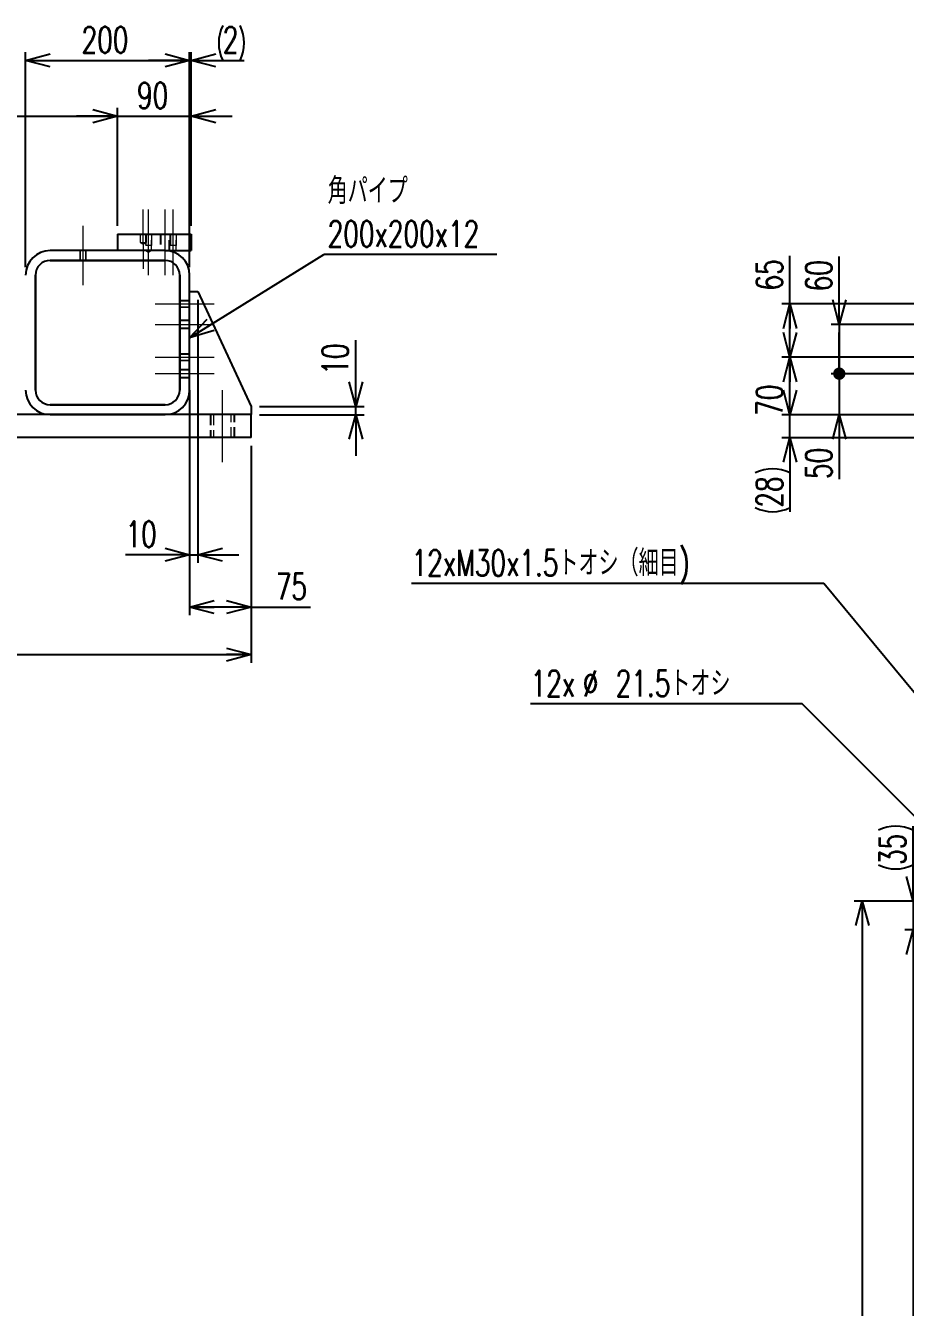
# Model space of a CAD drawing. Header units: millimetres. Extents: x 30 to 8380, y 30 to 5898.
# Drawn here: x 1741 to 2814, y 1661 to 3223 of the extents above; entities that cross this region are included whole.
import ezdxf

# ---------------------------------------------------------------- set-up
doc = ezdxf.new("R2010")
doc.units = ezdxf.units.MM
doc.header["$LTSCALE"] = 10
doc.linetypes.add('CENTERX2', pattern=[20.32, 12.7, -2.54, 2.54, -2.54])
doc.linetypes.add('HIDDEN', pattern=[1.905, 1.27, -0.635])
doc.layers.add('FORMAT', color=7, linetype='Continuous')
doc.styles.add('SLDTEXTSTYLE0', font='TXT', dxfattribs={"width": 0.7, "bigfont": 'bigfont'})
doc.styles.get("Standard").update_dxf_attribs({"font": 'txt', "bigfont": 'bigfont'})
doc.dimstyles.new('SLDDIMSTYLE1', dxfattribs={"dimtxt": 36.380208, "dimasz": 30, "dimexe": 0, "dimexo": 0.0625, "dimgap": 9.095052, "dimtad": 3, "dimrnd": 1e-09, "dimzin": 12, "dimdsep": 46, "dimtxsty": 'SLDTEXTSTYLE0', "dimblk1": 'OPEN30', "dimblk2": 'OPEN30', "dimsah": 1, "dimcen": 0.09, "dimadec": 0, "dimazin": 3, "dimtfac": 1, "dimtdec": 3, "dimtofl": 0, "dimtmove": 0, "dimatfit": 3, "dimldrblk": 'OPEN30', "dimfxl": 1, "dimfrac": 2, "dimtolj": 1, "dimtzin": 12, "dimarcsym": 0})
doc.dimstyles.new('SLDDIMSTYLE2', dxfattribs={"dimtxt": 36.380208, "dimasz": 30, "dimexe": 0, "dimexo": 0.0625, "dimgap": 9.095052, "dimtad": 3, "dimrnd": 1e-09, "dimzin": 12, "dimdsep": 46, "dimtxsty": 'SLDTEXTSTYLE0', "dimblk1": 'OPEN30', "dimblk2": 'OPEN30', "dimsah": 1, "dimcen": 0.09, "dimadec": 0, "dimazin": 3, "dimtfac": 1, "dimtdec": 3, "dimtmove": 0, "dimatfit": 0, "dimldrblk": 'OPEN30', "dimfxl": 1, "dimfrac": 2, "dimtolj": 1, "dimtzin": 12, "dimarcsym": 0})
doc.dimstyles.new('SLDDIMSTYLE3', dxfattribs={"dimtxt": 36.380208, "dimasz": 30, "dimexe": 0, "dimexo": 0.0625, "dimgap": 9.095052, "dimtad": 3, "dimrnd": 1e-09, "dimzin": 12, "dimdsep": 46, "dimtxsty": 'SLDTEXTSTYLE0', "dimblk1": 'OPEN30', "dimblk2": 'DOT', "dimsah": 1, "dimcen": 0.09, "dimadec": 0, "dimazin": 3, "dimtfac": 1, "dimtdec": 3, "dimtmove": 0, "dimatfit": 0, "dimldrblk": 'OPEN30', "dimfxl": 1, "dimfrac": 2, "dimtolj": 1, "dimtzin": 12, "dimarcsym": 0})
doc.dimstyles.new('SLDDIMSTYLE4', dxfattribs={"dimtxt": 36.380208, "dimasz": 15, "dimexe": 0, "dimexo": 0.0625, "dimgap": 9.095052, "dimtad": 3, "dimrnd": 1e-09, "dimzin": 12, "dimdsep": 46, "dimtxsty": 'SLDTEXTSTYLE0', "dimblk1": 'DOT', "dimblk2": 'OPEN30', "dimsah": 1, "dimcen": 0.09, "dimadec": 0, "dimazin": 3, "dimtfac": 1, "dimtdec": 3, "dimtmove": 0, "dimatfit": 0, "dimldrblk": 'DOT', "dimfxl": 1, "dimfrac": 2, "dimtolj": 1, "dimtzin": 12, "dimarcsym": 0})
doc.dimstyles.new('SLDDIMSTYLE8', dxfattribs={"dimtxt": 36.380208, "dimasz": 30, "dimexe": 0, "dimexo": 0.0625, "dimgap": 9.095052, "dimtad": 0, "dimtih": 1, "dimtoh": 1, "dimdec": 1, "dimrnd": 1e-09, "dimzin": 12, "dimdsep": 46, "dimtxsty": 'SLDTEXTSTYLE0', "dimblk1": 'OPEN30', "dimblk2": 'OPEN30', "dimsah": 1, "dimcen": 0, "dimadec": 0, "dimazin": 3, "dimtfac": 1, "dimtdec": 3, "dimtofl": 0, "dimtmove": 0, "dimatfit": 3, "dimldrblk": 'OPEN30', "dimfxl": 1, "dimfrac": 2, "dimtolj": 1, "dimtzin": 12, "dimarcsym": 0})
doc.dimstyles.new('SLDDIMSTYLE9', dxfattribs={"dimtxt": 0.18, "dimasz": 30, "dimexe": 0, "dimexo": 0.0625, "dimgap": 0, "dimtad": 0, "dimtih": 1, "dimtoh": 1, "dimdec": 0, "dimrnd": 1e-09, "dimzin": 0, "dimdsep": 46, "dimtxsty": 'Standard', "dimblk1": 'OPEN30', "dimblk2": 'OPEN30', "dimsah": 1, "dimcen": 0.09, "dimadec": 0, "dimazin": 0, "dimtfac": 30, "dimtdec": 0, "dimtofl": 0, "dimtmove": 0, "dimatfit": 3, "dimldrblk": 'OPEN30', "dimfxl": 1, "dimfrac": 2, "dimtolj": 1, "dimtzin": 0, "dimarcsym": 0})

# ---------------------------------------------------------------- blocks, each defined once
blk = doc.blocks.new('_Open30')
at = {"color": 0, "linetype": 'ByBlock', "lineweight": -2}
for p, q in [((-1, 0.267949), (0, 0)), ((0, 0), (-1, -0.267949)), ((0, 0), (-1, 0))]:
    blk.add_line(p, q, dxfattribs=at)
blk = doc.blocks.new('_D_10')
at = {"layer": 'FORMAT', "transparency": 16777216}
for p, q in [((4623.2, 2818.4), (2663.4, 2818.4)), ((2673.4, 2748.4), (2673.4, 2818.4)), ((2923.6, 2748.4), (2663.4, 2748.4))]:
    blk.add_line(p, q, dxfattribs=at)
at = {"layer": 'FORMAT', "transparency": 16777216, "xscale": 30, "yscale": 30}
for p, rotation in [((2673.4, 2818.4, -530), 90), ((2673.4, 2748.4, -530), 270)]:
    blk.add_blockref('_Open30', p, dxfattribs=dict(at, rotation=rotation))
at = {"layer": 'FORMAT', "transparency": 16777216, "insert": (2632.5, 2747), "char_height": 31.75, "attachment_point": 1, "rotation": 90, "style": 'SLDTEXTSTYLE0'}
blk.add_mtext('70', dxfattribs=at)
blk = doc.blocks.new('_D_11')
at = {"layer": 'FORMAT', "transparency": 16777216}
for p, q in [((2673.4, 2883.4), (2673.4, 2942.1)), ((4623.2, 2883.4), (2663.4, 2883.4)), ((2673.4, 2818.4), (2673.4, 2883.4)), ((4623.2, 2818.4), (2663.4, 2818.4))]:
    blk.add_line(p, q, dxfattribs=at)
at = {"layer": 'FORMAT', "transparency": 16777216, "xscale": 30, "yscale": 30}
for p, rotation in [((2673.4, 2883.4, -530), 90), ((2673.4, 2818.4, -530), 270)]:
    blk.add_blockref('_Open30', p, dxfattribs=dict(at, rotation=rotation))
at = {"layer": 'FORMAT', "transparency": 16777216, "insert": (2632.5, 2899.7), "char_height": 31.75, "attachment_point": 1, "rotation": 90, "style": 'SLDTEXTSTYLE0'}
blk.add_mtext('65', dxfattribs=at)
blk = doc.blocks.new('_D_13')
at = {"layer": 'FORMAT', "transparency": 16777216}
for p, q in [((2673.4, 2748.4), (2673.4, 2798.4)), ((2923.6, 2748.4), (2663.4, 2748.4)), ((2673.4, 2720.4), (2673.4, 2748.4)), ((2923.6, 2720.4), (2663.4, 2720.4)), ((2673.4, 2720.4), (2673.4, 2630.1))]:
    blk.add_line(p, q, dxfattribs=at)
for centre, start, end in [((2652.3, 2635.1), 63.4349, 116.5651), ((2652.3, 2677.5), 243.4349, 296.5651)]:
    blk.add_arc(centre, 47.3, start, end, dxfattribs=at)
at = {"layer": 'FORMAT', "transparency": 16777216, "xscale": 30, "yscale": 30}
for p, rotation in [((2673.4, 2748.4, -530), 270), ((2673.4, 2720.4, -530), 90)]:
    blk.add_blockref('_Open30', p, dxfattribs=dict(at, rotation=rotation))
at = {"layer": 'FORMAT', "transparency": 16777216, "insert": (2632.5, 2635.1), "char_height": 31.75, "attachment_point": 1, "rotation": 90, "style": 'SLDTEXTSTYLE0'}
blk.add_mtext('28', dxfattribs=at)
blk = doc.blocks.new('_Dot')
at = {"color": 0, "linetype": 'ByBlock', "lineweight": -2}
blk.add_line((-0.5, 0), (-1, 0), dxfattribs=at)
at = {"color": 0, "linetype": 'ByBlock', "const_width": 0.5}
blk.add_lwpolyline([(-0.25, 0, 1), (0.25, 0, 1)], format="xyb", close=True, dxfattribs=at)
blk = doc.blocks.new('_D_16')
at = {"layer": 'FORMAT', "transparency": 16777216}
for p, q in [((2733.5, 2858.4), (2733.5, 2941)), ((3227.3, 2858.4), (2723.5, 2858.4)), ((2733.5, 2858.4), (2733.5, 2798.4)), ((3227.3, 2798.4), (2723.5, 2798.4)), ((2733.5, 2798.4), (2733.5, 2748.4))]:
    blk.add_line(p, q, dxfattribs=at)
for name, p, xscale, yscale, rotation in [('_Open30', (2733.5, 2858.4, -530), 30, 30, 270), ('_Dot', (2733.5, 2798.4, -530), 15, 15, 90)]:
    blk.add_blockref(name, p, dxfattribs=dict(at, xscale=xscale, yscale=yscale, rotation=rotation))
at = {"layer": 'FORMAT', "transparency": 16777216, "insert": (2692.6, 2898.6), "char_height": 31.75, "attachment_point": 1, "rotation": 90, "style": 'SLDTEXTSTYLE0'}
blk.add_mtext('60', dxfattribs=at)
blk = doc.blocks.new('_D_17')
at = {"layer": 'FORMAT', "transparency": 16777216}
for p, q in [((2733.5, 2798.4), (2733.5, 2848.4)), ((3227.3, 2798.4), (2723.5, 2798.4)), ((2733.5, 2798.4), (2733.5, 2748.4)), ((2923.6, 2748.4), (2723.5, 2748.4)), ((2733.5, 2748.4), (2733.5, 2670))]:
    blk.add_line(p, q, dxfattribs=at)
for name, p, xscale, yscale, rotation in [('_Dot', (2733.5, 2798.4, -530), 15, 15, 270), ('_Open30', (2733.5, 2748.4, -530), 30, 30, 90)]:
    blk.add_blockref(name, p, dxfattribs=dict(at, xscale=xscale, yscale=yscale, rotation=rotation))
at = {"layer": 'FORMAT', "transparency": 16777216, "insert": (2692.6, 2670), "char_height": 31.75, "attachment_point": 1, "rotation": 90, "style": 'SLDTEXTSTYLE0'}
blk.add_mtext('50', dxfattribs=at)
blk = doc.blocks.new('_D_101')
at = {"layer": 'FORMAT', "transparency": 16777216}
for p, q in [((3053.6, 2120.7), (2813.6, 2120.7)), ((2823.6, 2120.7), (2823.6, 980.7)), ((3053.6, 980.7), (2813.6, 980.7))]:
    blk.add_line(p, q, dxfattribs=at)
at = {"layer": 'FORMAT', "transparency": 16777216, "xscale": 30, "yscale": 30}
for p, rotation in [((2823.6, 2120.7, -104), 90), ((2823.6, 980.7, -104), 270)]:
    blk.add_blockref('_Open30', p, dxfattribs=dict(at, rotation=rotation))
at = {"layer": 'FORMAT', "transparency": 16777216, "insert": (2782.6, 1508.4), "char_height": 31.75, "attachment_point": 1, "rotation": 90, "style": 'SLDTEXTSTYLE0'}
blk.add_mtext('1140', dxfattribs=at)
blk = doc.blocks.new('_D_102')
at = {"layer": 'FORMAT', "transparency": 16777216}
for p, q in [((2823.6, 2155.7), (2823.6, 2247.1)), ((2923.6, 2155.7), (2813.6, 2155.7)), ((2823.6, 2155.7), (2823.6, 2120.7)), ((3037.3, 2120.7), (2813.6, 2120.7)), ((2823.6, 2120.7), (2823.6, 2070.7))]:
    blk.add_line(p, q, dxfattribs=at)
for centre, start, end in [((2802.4, 2199.7), 63.4349, 116.5651), ((2802.4, 2242.1), 243.4349, 296.5651)]:
    blk.add_arc(centre, 47.3, start, end, dxfattribs=at)
at = {"layer": 'FORMAT', "transparency": 16777216, "xscale": 30, "yscale": 30}
for p, rotation in [((2823.6, 2155.7, -104), 270), ((2823.6, 2120.7, -104), 90)]:
    blk.add_blockref('_Open30', p, dxfattribs=dict(at, rotation=rotation))
at = {"layer": 'FORMAT', "transparency": 16777216, "insert": (2782.6, 2199.7), "char_height": 31.75, "attachment_point": 1, "rotation": 90, "style": 'SLDTEXTSTYLE0'}
blk.add_mtext('35', dxfattribs=at)
blk = doc.blocks.new('_D_103')
at = {"layer": 'FORMAT', "transparency": 16777216}
for p, q in [((2923.6, 2155.7), (2751.6, 2155.7)), ((2761.6, 2155.7), (2761.6, 945.7)), ((2923.6, 945.7), (2751.6, 945.7))]:
    blk.add_line(p, q, dxfattribs=at)
at = {"layer": 'FORMAT', "transparency": 16777216, "xscale": 30, "yscale": 30}
for p, rotation in [((2761.6, 2155.7, -104), 90), ((2761.6, 945.7, -104), 270)]:
    blk.add_blockref('_Open30', p, dxfattribs=dict(at, rotation=rotation))
at = {"layer": 'FORMAT', "transparency": 16777216, "insert": (2720.6, 1508.4), "char_height": 31.75, "attachment_point": 1, "rotation": 90, "style": 'SLDTEXTSTYLE0'}
blk.add_mtext('1210', dxfattribs=at)
blk = doc.blocks.new('_D_104')
at = {"layer": 'FORMAT', "transparency": 16777216}
for p, q in [((2688.4, 2395.9), (2357.2, 2395.9)), ((2956, 2128.3), (2688.4, 2395.9))]:
    blk.add_line(p, q, dxfattribs=at)
at = {"layer": 'FORMAT', "transparency": 16777216, "xscale": 30, "yscale": 30, "rotation": 315}
blk.add_blockref('_Open30', (2956, 2128.3, -104), dxfattribs=at)
at = {"layer": 'FORMAT', "transparency": 16777216, "char_height": 31.75, "attachment_point": 1, "style": 'SLDTEXTSTYLE0'}
for s, insert in [('21.5トオシ', (2460.9, 2436.8)), ('12x', (2357.2, 2436.8)), ('%%c', (2420.7, 2436.8))]:
    blk.add_mtext(s, dxfattribs=dict(at, insert=insert))
blk = doc.blocks.new('SW_RADIAL_DIMENSION_0')
at = {"layer": 'FORMAT', "color": 0}
for p, q in [((502.7, 0), (0, 0)), ((842.5, -411), (502.7, 0))]:
    blk.add_line(p, q, dxfattribs=at)
at = {"layer": 'FORMAT', "color": 0, "xscale": 30, "yscale": 30, "rotation": 309.5790959204}
blk.add_blockref('_Open30', (842.5, -411, -104), dxfattribs=at)
at = {"layer": 'FORMAT', "color": 0, "insert": (0, 40.9), "char_height": 31.75, "attachment_point": 1, "style": 'SLDTEXTSTYLE0'}
blk.add_mtext('12xM30x1.5トオシ（細目)', dxfattribs=at)
blk = doc.blocks.new('_D_111')
at = {"layer": 'FORMAT', "transparency": 16777216}
for p, q in [((806.4, 2710.4), (806.4, 2446)), ((2016.4, 2710.4), (2016.4, 2446)), ((806.4, 2456), (2016.4, 2456))]:
    blk.add_line(p, q, dxfattribs=at)
at = {"layer": 'FORMAT', "transparency": 16777216, "xscale": 30, "yscale": 30, "rotation": 180}
blk.add_blockref('_Open30', (806.4, 2456, -2290), dxfattribs=at)
at = {"layer": 'FORMAT', "transparency": 16777216, "xscale": 30, "yscale": 30}
blk.add_blockref('_Open30', (2016.4, 2456, -2290), dxfattribs=at)
at = {"layer": 'FORMAT', "transparency": 16777216, "insert": (1369.1, 2497), "char_height": 31.75, "attachment_point": 1, "style": 'SLDTEXTSTYLE0'}
blk.add_mtext('1210', dxfattribs=at)
blk = doc.blocks.new('_D_124')
at = {"layer": 'FORMAT', "transparency": 16777216}
for p, q in [((1741.4, 2928.4), (1741.4, 3190.2)), ((1941.4, 2928.4), (1941.4, 3190.2)), ((1741.4, 3180.2), (1941.4, 3180.2))]:
    blk.add_line(p, q, dxfattribs=at)
at = {"layer": 'FORMAT', "transparency": 16777216, "xscale": 30, "yscale": 30, "rotation": 180}
blk.add_blockref('_Open30', (1741.4, 3180.2, -2290), dxfattribs=at)
at = {"layer": 'FORMAT', "transparency": 16777216, "xscale": 30, "yscale": 30}
blk.add_blockref('_Open30', (1941.4, 3180.2, -2290), dxfattribs=at)
at = {"layer": 'FORMAT', "transparency": 16777216, "insert": (1809.6, 3221.1), "char_height": 31.75, "attachment_point": 1, "style": 'SLDTEXTSTYLE0'}
blk.add_mtext('200', dxfattribs=at)
blk = doc.blocks.new('_D_125')
at = {"layer": 'FORMAT', "transparency": 16777216}
for p, q in [((1853.4, 3112.3), (1803.4, 3112.3)), ((1853.4, 2978.4), (1853.4, 3122.3)), ((1853.4, 3112.3), (1943.4, 3112.3)), ((1943.4, 2978.4), (1943.4, 3122.3)), ((1943.4, 3112.3), (1993.4, 3112.3))]:
    blk.add_line(p, q, dxfattribs=at)
at = {"layer": 'FORMAT', "transparency": 16777216, "xscale": 30, "yscale": 30}
blk.add_blockref('_Open30', (1853.4, 3112.3, -2290), dxfattribs=at)
at = {"layer": 'FORMAT', "transparency": 16777216, "xscale": 30, "yscale": 30, "rotation": 180}
blk.add_blockref('_Open30', (1943.4, 3112.3, -2290), dxfattribs=at)
at = {"layer": 'FORMAT', "transparency": 16777216, "insert": (1877.2, 3153.3), "char_height": 31.75, "attachment_point": 1, "style": 'SLDTEXTSTYLE0'}
blk.add_mtext('90', dxfattribs=at)
blk = doc.blocks.new('_D_126')
at = {"layer": 'FORMAT', "transparency": 16777216}
for p, q in [((1941.4, 2928.4), (1941.4, 3190.2)), ((1943.4, 2978.4), (1943.4, 3190.2)), ((1941.4, 3180.2), (1891.4, 3180.2)), ((1941.4, 3180.2), (1943.4, 3180.2)), ((1943.4, 3180.2), (2007.9, 3180.2))]:
    blk.add_line(p, q, dxfattribs=at)
for centre, start, end in [((2024.1, 3201.4), 153.4349, 206.5651), ((1960.6, 3201.4), 333.4349, 26.5651)]:
    blk.add_arc(centre, 47.3, start, end, dxfattribs=at)
at = {"layer": 'FORMAT', "transparency": 16777216, "xscale": 30, "yscale": 30}
blk.add_blockref('_Open30', (1941.4, 3180.2, -2290), dxfattribs=at)
at = {"layer": 'FORMAT', "transparency": 16777216, "xscale": 30, "yscale": 30, "rotation": 180}
blk.add_blockref('_Open30', (1943.4, 3180.2, -2290), dxfattribs=at)
at = {"layer": 'FORMAT', "transparency": 16777216, "insert": (1981.8, 3221.1), "char_height": 31.8, "attachment_point": 1, "style": 'SLDTEXTSTYLE0'}
blk.add_mtext('2', dxfattribs=at)
blk = doc.blocks.new('_D_127')
at = {"layer": 'FORMAT', "transparency": 16777216}
for p, q in [((1941.4, 2738.4), (1941.4, 2504)), ((2016.4, 2710.4), (2016.4, 2504)), ((2016.4, 2514), (1941.4, 2514)), ((2016.4, 2514), (2088.8, 2514))]:
    blk.add_line(p, q, dxfattribs=at)
at = {"layer": 'FORMAT', "transparency": 16777216, "xscale": 30, "yscale": 30, "rotation": 180}
blk.add_blockref('_Open30', (1941.4, 2514, -2290), dxfattribs=at)
at = {"layer": 'FORMAT', "transparency": 16777216, "xscale": 30, "yscale": 30}
blk.add_blockref('_Open30', (2016.4, 2514, -2290), dxfattribs=at)
at = {"layer": 'FORMAT', "transparency": 16777216, "insert": (2046.4, 2554.9), "char_height": 31.75, "attachment_point": 1, "style": 'SLDTEXTSTYLE0'}
blk.add_mtext('75', dxfattribs=at)
blk = doc.blocks.new('_D_128')
at = {"layer": 'FORMAT', "transparency": 16777216}
for p, q in [((1951.4, 2888.4), (1951.4, 2567.8)), ((1941.4, 2768.4), (1941.4, 2567.8)), ((1941.4, 2577.8), (1863.1, 2577.8)), ((1941.4, 2577.8), (1951.4, 2577.8)), ((1951.4, 2577.8), (2001.4, 2577.8))]:
    blk.add_line(p, q, dxfattribs=at)
at = {"layer": 'FORMAT', "transparency": 16777216, "xscale": 30, "yscale": 30}
blk.add_blockref('_Open30', (1941.4, 2577.8, -2290), dxfattribs=at)
at = {"layer": 'FORMAT', "transparency": 16777216, "xscale": 30, "yscale": 30, "rotation": 180}
blk.add_blockref('_Open30', (1951.4, 2577.8, -2290), dxfattribs=at)
at = {"layer": 'FORMAT', "transparency": 16777216, "insert": (1863.1, 2618.7), "char_height": 31.75, "attachment_point": 1, "style": 'SLDTEXTSTYLE0'}
blk.add_mtext('10', dxfattribs=at)
blk = doc.blocks.new('_D_129')
at = {"layer": 'FORMAT', "transparency": 16777216}
for p, q in [((2144.1, 2758.4), (2144.1, 2839.4)), ((2026.4, 2758.4), (2154.1, 2758.4)), ((2144.1, 2748.4), (2144.1, 2758.4)), ((2026.4, 2748.4), (2154.1, 2748.4)), ((2144.1, 2748.4), (2144.1, 2698.4))]:
    blk.add_line(p, q, dxfattribs=at)
at = {"layer": 'FORMAT', "transparency": 16777216, "xscale": 30, "yscale": 30}
for p, rotation in [((2144.1, 2758.4, -2290), 270), ((2144.1, 2748.4, -2290), 90)]:
    blk.add_blockref('_Open30', p, dxfattribs=dict(at, rotation=rotation))
at = {"layer": 'FORMAT', "transparency": 16777216, "insert": (2103.1, 2797.1), "char_height": 31.75, "attachment_point": 1, "rotation": 90, "style": 'SLDTEXTSTYLE0'}
blk.add_mtext('10', dxfattribs=at)
blk = doc.blocks.new('_D_130')
at = {"layer": 'FORMAT', "transparency": 16777216}
for p, q in [((964.4, 2978.4), (964.4, 3122.3)), ((964.4, 3112.3), (1853.4, 3112.3)), ((1853.4, 2978.4), (1853.4, 3122.3))]:
    blk.add_line(p, q, dxfattribs=at)
at = {"layer": 'FORMAT', "transparency": 16777216, "xscale": 30, "yscale": 30, "rotation": 180}
blk.add_blockref('_Open30', (964.4, 3112.3, -2290), dxfattribs=at)
at = {"layer": 'FORMAT', "transparency": 16777216, "xscale": 30, "yscale": 30}
blk.add_blockref('_Open30', (1853.4, 3112.3, -2290), dxfattribs=at)
at = {"layer": 'FORMAT', "transparency": 16777216, "insert": (1377.1, 3153.3), "char_height": 31.75, "attachment_point": 1, "style": 'SLDTEXTSTYLE0'}
blk.add_mtext('889', dxfattribs=at)
blk = doc.blocks.new('SW_NOTE_0')
at = {"layer": 'FORMAT', "color": 0}
blk.add_line((210.8, 0), (0, 0), dxfattribs=at)
at = {"layer": 'FORMAT', "color": 0, "char_height": 31.75, "attachment_point": 1, "style": 'SLDTEXTSTYLE0'}
for s, insert in [('角パイプ', (4.6, 93.4)), ('200x200x12', (4.6, 41.1))]:
    blk.add_mtext(s, dxfattribs=dict(at, insert=insert))

msp = doc.modelspace()

# ---------------------------------------------------------------- linework, layer by layer
at = {"color": 7, "linetype": 'Continuous', "lineweight": 25}
for p, q in [((1853.3961123, 2968.4458742), (1853.3961123, 2948.4458742)), ((1853.3961123, 2968.4458742), (1943.3961123, 2968.4458742)), ((1943.3961123, 2968.4458742), (1943.3961123, 2948.4458742)), ((1911.3961123, 2948.4458742), (1771.3961123, 2948.4458742)), ((1911.3961123, 2948.4458742), (1943.3961123, 2948.4458742)), ((1771.3961123, 2936.4458742), (1911.3961123, 2936.4458742)), ((1911.3961123, 2936.4458742), (1771.3961123, 2936.4458742)), ((1753.3961123, 2778.4458742), (1753.3961123, 2918.4458742)), ((1753.3961123, 2918.4458742), (1753.3961123, 2778.4458742)), ((1929.3961123, 2918.4458742), (1929.3961123, 2778.4458742)), ((1929.3961123, 2778.4458742), (1929.3961123, 2918.4458742)), ((1941.3961123, 2778.4458742), (1941.3961123, 2918.4458742)), ((1941.3961123, 2898.4458742), (1951.3961123, 2898.4458742)), ((1951.3961123, 2898.4458742), (2016.3961123, 2758.4458742)), ((1941.3961123, 2778.4458742), (1941.3961123, 2748.4458742)), ((1911.3961123, 2760.4458742), (1771.3961123, 2760.4458742)), ((1771.3961123, 2760.4458742), (1911.3961123, 2760.4458742)), ((2016.3961123, 2758.4458742), (2016.3961123, 2748.4458742)), ((2016.3961123, 2748.4458742), (806.3961123, 2748.4458742)), ((1771.3961123, 2748.4458742), (1911.3961123, 2748.4458742)), ((2016.3961123, 2720.4458742), (2016.3961123, 2748.4458742)), ((2016.3961123, 2720.4458742), (806.3961123, 2720.4458742))]:
    msp.add_line(p, q, dxfattribs=at)
at = {"color": 7, "linetype": 'HIDDEN', "lineweight": 18}
for p, q in [((1880.8961123, 2968.4458742), (1880.8961123, 2958.4458742)), ((1887.3961123, 2968.4458742), (1887.3961123, 2954.4458742)), ((1887.9961123, 2968.4458742), (1887.9961123, 2948.4458742)), ((1888.8961123, 2958.4458742), (1888.8961123, 2968.4458742)), ((1894.7961123, 2948.4458742), (1894.7961123, 2968.4458742)), ((1895.3961123, 2954.4458742), (1895.3961123, 2968.4458742)), ((1905.3961123, 2968.4458742), (1905.3961123, 2948.4458742)), ((1906.2961123, 2968.4458742), (1906.2961123, 2948.4458742)), ((1916.4961123, 2948.4458742), (1916.4961123, 2968.4458742)), ((1917.3961123, 2968.4458742), (1917.3961123, 2954.4458742)), ((1917.9961123, 2968.4458742), (1917.9961123, 2948.4458742)), ((1924.7961123, 2948.4458742), (1924.7961123, 2968.4458742)), ((1925.3961123, 2954.4458742), (1925.3961123, 2968.4458742)), ((1880.8961123, 2958.4458742), (1888.8961123, 2958.4458742)), ((1880.8961123, 2958.4458742), (1884.8961123, 2956.0424317)), ((1884.8961123, 2956.0424317), (1888.8961123, 2958.4458742)), ((1895.3961123, 2954.4458742), (1895.295824, 2954.4458742)), ((1917.3961123, 2948.4458742), (1917.3961123, 2954.4458742)), ((1925.3961123, 2954.4458742), (1925.295824, 2954.4458742)), ((1807.3961123, 2948.4458742), (1807.3961123, 2936.4458742)), ((1807.9961123, 2948.4458742), (1807.9961123, 2936.4458742)), ((1814.7961123, 2936.4458742), (1814.7961123, 2948.4458742)), ((1815.3961123, 2936.4458742), (1815.3961123, 2948.4458742)), ((1887.9961123, 2948.4458742), (1891.3961123, 2946.4029481)), ((1891.3961123, 2946.4029481), (1894.7961123, 2948.4458742)), ((1906.2961123, 2948.4458742), (1906.2961123, 2948.4448742)), ((1906.2961123, 2948.4448742), (1911.6410592, 2948.4448742)), ((1920.1922335, 2947.1263114), (1921.3961123, 2946.4029481)), ((1921.3961123, 2946.4029481), (1921.7338108, 2946.6058578)), ((1941.3961123, 2887.4458742), (1929.3961123, 2887.4458742)), ((1941.3961123, 2886.8458742), (1929.3961123, 2886.8458742)), ((1929.3961123, 2880.0458742), (1941.3961123, 2880.0458742)), ((1929.3961123, 2879.4458742), (1941.3961123, 2879.4458742)), ((1941.3961123, 2863.4458742), (1929.3961123, 2863.4458742)), ((1941.3961123, 2862.6958742), (1929.3961123, 2862.6958742)), ((1929.3961123, 2854.1958742), (1941.3961123, 2854.1958742)), ((1929.3961123, 2853.4458742), (1941.3961123, 2853.4458742)), ((1941.3961123, 2822.4458742), (1929.3961123, 2822.4458742)), ((1941.3961123, 2821.8458742), (1929.3961123, 2821.8458742)), ((1929.3961123, 2815.0458742), (1941.3961123, 2815.0458742)), ((1929.3961123, 2814.4458742), (1941.3961123, 2814.4458742)), ((1941.3961123, 2803.4458742), (1929.3961123, 2803.4458742)), ((1941.3961123, 2802.6958742), (1929.3961123, 2802.6958742)), ((1929.3961123, 2794.1958742), (1941.3961123, 2794.1958742)), ((1929.3961123, 2793.4458742), (1941.3961123, 2793.4458742)), ((1966.3961123, 2748.4458742), (1966.3961123, 2720.4458742)), ((1967.1461123, 2748.4458742), (1967.1461123, 2720.4458742)), ((1970.6461123, 2748.4458742), (1970.6461123, 2720.4458742)), ((1992.1461123, 2720.4458742), (1992.1461123, 2748.4458742)), ((1995.6461123, 2720.4458742), (1995.6461123, 2748.4458742)), ((1996.3961123, 2720.4458742), (1996.3961123, 2748.4458742))]:
    msp.add_line(p, q, dxfattribs=at)
at = {"color": 7, "linetype": 'HIDDEN', "lineweight": 25}
for p, q in [((1895.3961123, 2954.4458742), (1895.295824, 2954.4458742)), ((1925.3961123, 2954.4458742), (1925.295824, 2954.4458742))]:
    msp.add_line(p, q, dxfattribs=at)
at = {"color": 7, "linetype": 'Continuous', "lineweight": 25}
for centre, radius, start, end in [((1771.3961123, 2918.4458742), 30, 90, 180), ((1911.3961123, 2918.4458742), 30, 0, 90), ((1771.3961123, 2918.4458742), 18, 90, 180), ((1771.3961123, 2918.4458742), 18, 90, 180), ((1911.3961123, 2918.4458742), 18, 0, 90), ((1911.3961123, 2918.4458742), 18, 0, 90), ((1771.3961123, 2778.4458742), 30, 180, 270), ((1771.3961123, 2778.4458742), 18, 180, 270), ((1771.3961123, 2778.4458742), 18, 180, 270), ((1911.3961123, 2778.4458742), 18, 270, 0), ((1911.3961123, 2778.4458742), 30, 270, 0), ((1911.3961123, 2778.4458742), 18, 270, 0)]:
    msp.add_arc(centre, radius, start, end, dxfattribs=at)
at = {"color": 7, "linetype": 'Continuous', "lineweight": 18}
for points, knots in [([(1895.2953815, 2954.4458742), (1894.8602139, 2954.4458742), (1894.1168033, 2954.4458742), (1893.1316473, 2954.4458742), (1891.9922814, 2954.4458742), (1890.7999432, 2954.4458742), (1889.6605774, 2954.4458742), (1888.6754214, 2954.4458742), (1887.9320107, 2954.4458742), (1887.4964007, 2954.4458742), (1887.3961123, 2954.4458742), (1887.4159134, 2954.4458742), (1887.3961123, 2954.4458742)], [0, 0, 0, 0, 0.102538733, 0.2050913619, 0.3076439908, 0.4101966196, 0.5127492485, 0.6153018774, 0.7178545062, 0.8204071351, 0.922959764, 1, 1, 1, 1]), ([(1895.2953815, 2954.4458742), (1894.8602139, 2954.4458742), (1894.1168033, 2954.4458742), (1893.1316473, 2954.4458742), (1891.9922814, 2954.4458742), (1890.7999432, 2954.4458742), (1889.6605774, 2954.4458742), (1888.6754214, 2954.4458742), (1887.9320107, 2954.4458742), (1887.4964007, 2954.4458742), (1887.3961123, 2954.4458742), (1887.4159134, 2954.4458742), (1887.3961123, 2954.4458742)], [0, 0, 0, 0, 0.102538733, 0.2050913619, 0.3076439908, 0.4101966196, 0.5127492485, 0.6153018774, 0.7178545062, 0.8204071351, 0.922959764, 1, 1, 1, 1]), ([(1925.2955914, 2954.4458742), (1924.8602139, 2954.4458742), (1924.1168033, 2954.4458742), (1923.1316473, 2954.4458742), (1921.9922814, 2954.4458742), (1920.7999432, 2954.4458742), (1919.6605774, 2954.4458742), (1918.6754214, 2954.4458742), (1917.9320107, 2954.4458742), (1917.4964007, 2954.4458742), (1917.3961123, 2954.4458742), (1917.4159134, 2954.4458742), (1917.3961123, 2954.4458742)], [0, 0, 0, 0, 0.1025446458, 0.205096599, 0.3076485522, 0.4102005054, 0.5127524587, 0.6153044119, 0.7178563651, 0.8204083183, 0.9229602715, 1, 1, 1, 1]), ([(1925.2955914, 2954.4458742), (1924.8602139, 2954.4458742), (1924.1168033, 2954.4458742), (1923.1316473, 2954.4458742), (1921.9922814, 2954.4458742), (1920.7999432, 2954.4458742), (1919.6605774, 2954.4458742), (1918.6754214, 2954.4458742), (1917.9320107, 2954.4458742), (1917.4964007, 2954.4458742), (1917.3961123, 2954.4458742), (1917.4159134, 2954.4458742), (1917.3961123, 2954.4458742)], [0, 0, 0, 0, 0.1025446458, 0.205096599, 0.3076485522, 0.4102005054, 0.5127524587, 0.6153044119, 0.7178563651, 0.8204083183, 0.9229602715, 1, 1, 1, 1])]:
    msp.add_open_spline(points, degree=3, knots=knots, dxfattribs=at)
at = {"layer": 'FORMAT', "linetype": 'CENTERX2', "lineweight": 18}
for p, q in [((1884.8961123, 2958.4458742), (1884.8961123, 2998.4458742)), ((1891.3961123, 2948.4458742), (1891.3961123, 2998.4458742)), ((1911.3961123, 2948.4458742), (1911.3961123, 2998.4458742)), ((1921.3961123, 2918.4458742), (1921.3961123, 2998.4458742)), ((1811.3961123, 2906.4458742), (1811.3961123, 2978.4458742)), ((1884.8961123, 2958.4458742), (1884.8961123, 2926.0424317)), ((1891.3961123, 2918.4448742), (1891.3961123, 2948.4458742)), ((1911.3961123, 2918.4448742), (1911.3961123, 2948.4458742)), ((1899.3961123, 2883.4458742), (1971.3961123, 2883.4458742)), ((1899.3961123, 2858.4458742), (1971.3961123, 2858.4458742)), ((1899.3961123, 2818.4458742), (1971.3961123, 2818.4458742)), ((1899.3961123, 2798.4458742), (1971.3961123, 2798.4458742)), ((1981.3961123, 2690.4458742), (1981.3961123, 2778.4458742))]:
    msp.add_line(p, q, dxfattribs=at)

# ---------------------------------------------------------------- block references
at = {"layer": 'FORMAT'}
for name, p in [('SW_NOTE_0', (2105.0654664, 2943.6148368)), ('SW_RADIAL_DIMENSION_0', (2211.9896416, 2542.7376512))]:
    msp.add_blockref(name, p, dxfattribs=at)

# ---------------------------------------------------------------- dimensions: what is measured, and where the dimension line sits
for base, p1, p2, dimstyle, picture, middle in [((1941.3961123, 3180.2204938), (1741.3961123, 2918.4458742), (1941.3961123, 2918.4458742), 'SLDDIMSTYLE1', '_D_124', (1841.3961123, 3180.2204938)), ((1853.3961123, 3112.3378916), (964.3961123, 2968.4458742), (1853.3961123, 2968.4458742), 'SLDDIMSTYLE1', '_D_130', (1408.8961123, 3112.3378916)), ((1943.3961123, 3112.3378916), (1853.3961123, 2968.4458742), (1943.3961123, 2968.4458742), 'SLDDIMSTYLE2', '_D_125', (1898.3961123, 3112.3378916)), ((1951.3961123, 2577.8213647), (1941.3961123, 2778.4458742), (1951.3961123, 2898.4458742), 'SLDDIMSTYLE2', '_D_128', (1884.2964071, 2577.8213647)), ((1941.3961123, 2514.0023843), (2016.3961123, 2720.4458742), (1941.3961123, 2748.4458742), 'SLDDIMSTYLE1', '_D_127', (2067.5911736, 2514.0023843)), ((2016.3961123, 2456.0349954), (806.3961123, 2720.4458742), (2016.3961123, 2720.4458742), 'SLDDIMSTYLE1', '_D_111', (1411.3961123, 2456.0349954))]:
    dim = msp.add_linear_dim(base=base, p1=p1, p2=p2, dimstyle=dimstyle, dxfattribs=at)
    dim.commit()
    dim.dimension.update_dxf_attribs({"geometry": picture, "text_midpoint": middle, "dimtype": 160})
dim = msp.add_linear_dim(base=(1943.3961123, 3180.2204938), p1=(1941.3961123, 2918.4458742), p2=(1943.3961123, 2968.4458742), text='(<>)', dimstyle='SLDDIMSTYLE2', dxfattribs=at)
dim.commit()
dim.dimension.update_dxf_attribs({"geometry": '_D_126', "text_midpoint": (1992.3421313, 3180.2204938), "dimtype": 160})
for base, p1, p2, dimstyle, picture, middle in [((2673.4434151, 2883.4458742), (4633.1727932, 2818.4458742), (4633.1727932, 2883.4458742), 'SLDDIMSTYLE1', '_D_11', (2673.4434151, 2920.8949138)), ((2733.4854431, 2798.4458742), (3237.3227932, 2858.4458742), (3237.3227932, 2798.4458742), 'SLDDIMSTYLE3', '_D_16', (2733.4854431, 2919.7916141)), ((2144.0512257, 2758.4458742), (2016.3961123, 2748.4458742), (2016.3961123, 2758.4458742), 'SLDDIMSTYLE2', '_D_129', (2144.0512257, 2818.2678046)), ((2733.4854431, 2748.4458742), (3237.3227932, 2798.4458742), (2933.5727932, 2748.4458742), 'SLDDIMSTYLE4', '_D_17', (2733.4854431, 2691.1181233)), ((2673.4434151, 2818.4458742), (2933.5727932, 2748.4458742), (4633.1727932, 2818.4458742), 'SLDDIMSTYLE1', '_D_10', (2673.4434151, 2768.1753694)), ((2761.5754637, 945.7070857), (2933.5727932, 2155.7070857), (2933.5727932, 945.7070857), 'SLDDIMSTYLE1', '_D_103', (2761.5754637, 1550.7070857)), ((2823.5579472, 980.7070857), (3063.5727932, 2120.7070857), (3063.5727932, 980.7070857), 'SLDDIMSTYLE1', '_D_101', (2823.5579472, 1550.7070857))]:
    dim = msp.add_linear_dim(base=base, p1=p1, p2=p2, angle=90, dimstyle=dimstyle, dxfattribs=at)
    dim.commit()
    dim.dimension.update_dxf_attribs({"geometry": picture, "text_midpoint": middle, "dimtype": 160})
for base, p1, p2, picture, middle in [((2673.4434151, 2748.4458742), (2933.5727932, 2720.4458742), (2933.5727932, 2748.4458742), '_D_13', (2673.4434151, 2656.2902297)), ((2823.5579472, 2120.7070857), (2933.5727932, 2155.7070857), (3047.3227932, 2120.7070857), '_D_102', (2823.5579472, 2220.9105952))]:
    dim = msp.add_linear_dim(base=base, p1=p1, p2=p2, angle=90, text='(<>)', dimstyle='SLDDIMSTYLE2', dxfattribs=at)
    dim.commit()
    dim.dimension.update_dxf_attribs({"geometry": picture, "text_midpoint": middle, "dimtype": 160})
dim = msp.add_diameter_dim_2p(p1=(2971.1741911, 2113.1056878), p2=(2955.9713953, 2128.3084836), text='12x<>トオシ\\P', dimstyle='SLDDIMSTYLE8', dxfattribs=at)
dim.commit()
dim.dimension.update_dxf_attribs({"geometry": '_D_104', "text_midpoint": (2514.8615532, 2417.0183047), "dimtype": 163})

# ---------------------------------------------------------------- leaders
msp.add_leader([(1941.3961123, 2842.0213472), (2105.0654664, 2943.6148368)], dimstyle='SLDDIMSTYLE9', dxfattribs=at)

doc.saveas('drawing.dxf')
